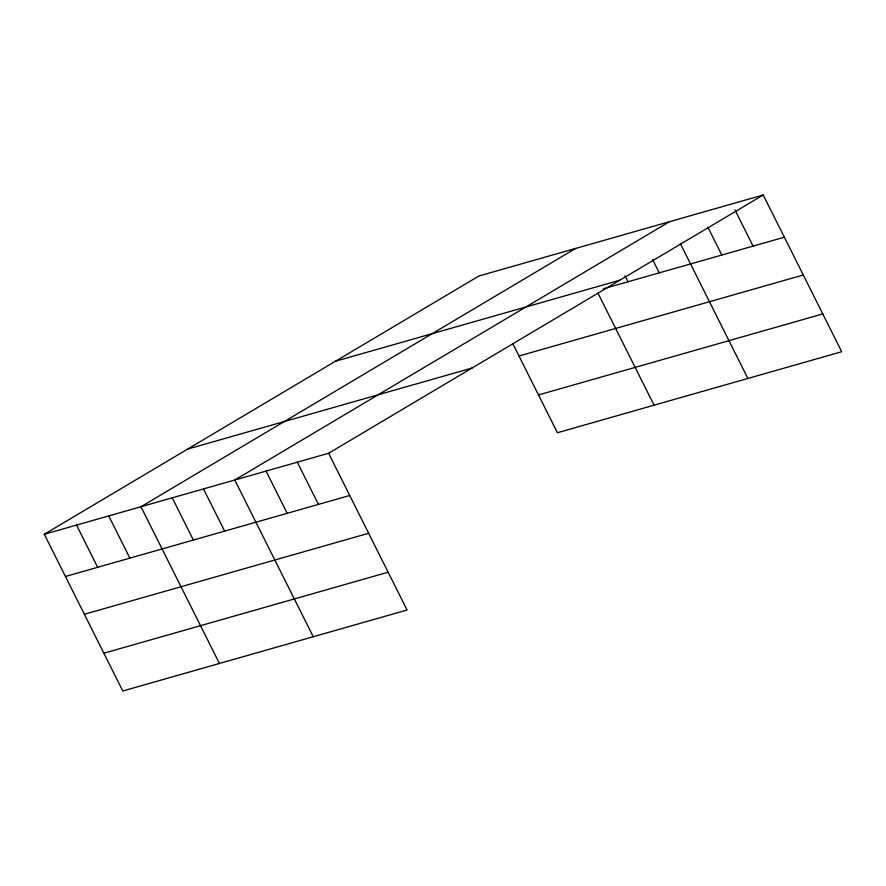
<?xml version="1.0" encoding="UTF-8"?>
<svg xmlns="http://www.w3.org/2000/svg" width="886" height="886" viewBox="0 0 886 886"><rect width="100%" height="100%" fill="white"/><g stroke="black" fill="none" stroke-linecap="round" stroke-linejoin="round"><path stroke-width="1.33" d="M44.3 534.269L328.595 453.278L407.073 610.011L122.789 691.002L44.3 534.269L478.927 275.989L763.211 194.998L841.7 351.731L557.405 432.722L512.883 343.801M575.579 248.457L140.963 506.737L219.44 663.47M669.395 221.721L234.779 480.013L313.256 636.735M328.595 453.278L763.211 194.998M335.495 361.222L619.79 280.231M603.233 288.814L784.354 237.204M187.721 449.047L472.016 368.044M518.986 355.995L803.281 275.003M538.489 394.935L822.773 313.932M65.442 576.487L349.726 495.495M84.358 614.275L368.654 533.283M103.861 653.215L388.146 572.212M734.959 209.938L753.078 246.12M707.914 227.292L721.813 255.024M680.271 243.44L747.884 378.455M652.628 259.576L659.262 272.844M624.973 275.723L627.997 281.759M597.939 293.1L654.067 405.179M297.319 462.193L318.462 504.4M266.044 471.097L287.186 513.304M203.503 488.917L224.645 531.124M172.227 497.821L193.369 540.039M108.734 515.918L129.877 558.125M76.517 525.099L97.659 567.306"/></g></svg>
